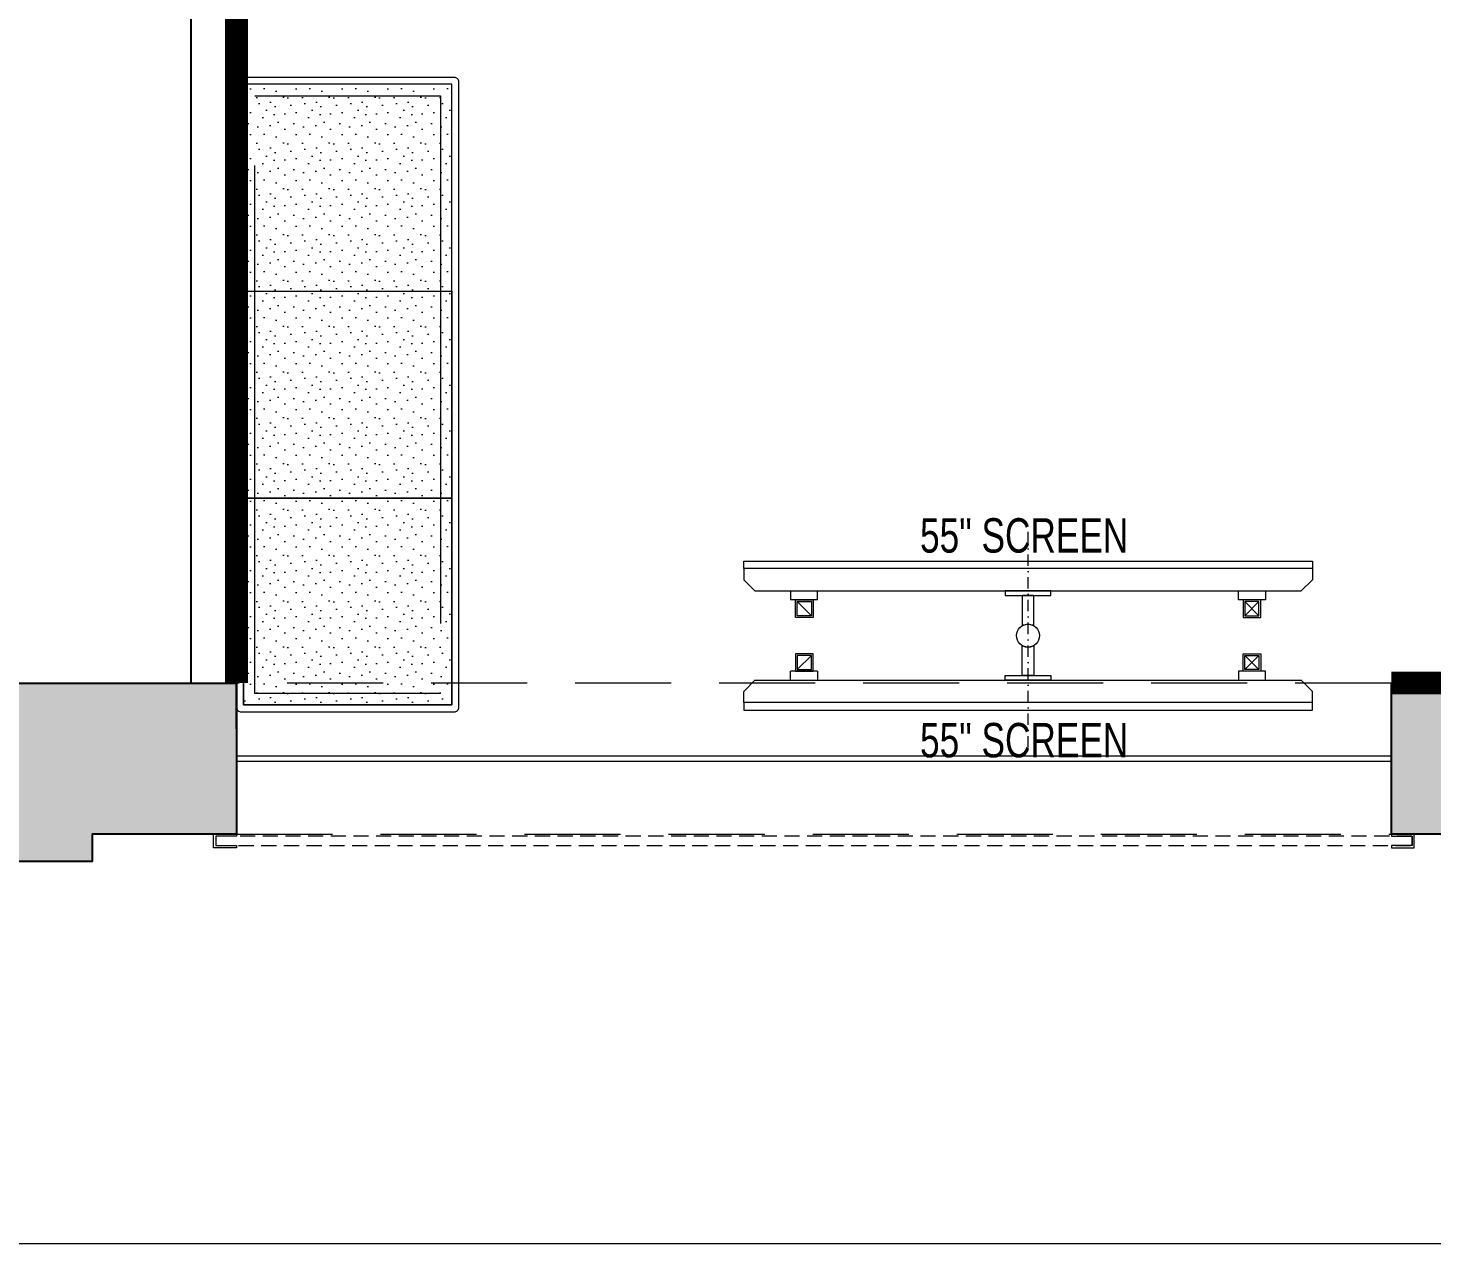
# Model space of a CAD drawing. Header units: feet. Extents: x 9180624 to 9191001, y -6881561 to -6874551.
# Drawn here: x 9184166 to 9187230, y -6881561 to -6878906 of the extents above; entities that cross this region are included whole.
import ezdxf

# ---------------------------------------------------------------- set-up
doc = ezdxf.new("R2010")
doc.units = ezdxf.units.FT
doc.header["$LTSCALE"] = 33
doc.header["$MEASUREMENT"] = 0
for name, pattern in [('ACAD_ISO03W100', [30, 12, -18]), ('DASHDOT2', [0.5, 0.25, -0.125, 0, -0.125]), ('HIDDEN', [9.525, 6.35, -3.175]), ('HIDDEN2', [4.7625, 3.175, -1.5875]), ('HIDDENX2', [0.75, 0.5, -0.25])]:
    doc.linetypes.add(name, pattern=pattern)
for name, color, linetype, lineweight in [('A-Glazing', 4, 'Continuous', 20), ('A-shutter', 8, 'Continuous', 18), ('beam', 90, 'Continuous', 9), ('column hatch', 5, 'Continuous', 0), ('LENS-HATCH', 251, 'Continuous', 5), ('LENS-PARTITION', 21, 'Continuous', 25), ('LENS-TEXT', 31, 'Continuous', 5), ('LENS_DIMENSION', 193, 'Continuous', 0), ('LK-EQPMT', 3, 'Continuous', 18), ('LK-FF&E FLOOR', 1, 'Continuous', 9), ('LK-FLUTTED FINISH', 20, 'Continuous', 30), ('LK-IT', 3, 'Continuous', 18), ('LK-MIRROR', 133, 'Continuous', 13), ('LN-ELEVATION-2', 103, 'Continuous', 20), ('LN-ELEVATION-5', 167, 'Continuous', 5), ('rolling shutter', 1, 'Continuous', 5), ('Steps', 4, 'Continuous', 9)]:
    doc.layers.add(name, color=color, linetype=linetype, lineweight=lineweight)
doc.layers.add('column', color=10, linetype='Continuous')
doc.styles.add('LK TXT', font='GILC____.TTF', dxfattribs={"height": 100})

# ---------------------------------------------------------------- blocks, each defined once
blk = doc.blocks.new('*U48')
at = {"layer": 'A-shutter', "color": 5, "ltscale": 10}
for points in [[(41036978.5, -1561539.2), (41036978.5, -1561544.2), (41036933.5, -1561544.2), (41036933.5, -1561564.2), (41036978.5, -1561564.2), (41036978.5, -1561569.2), (41036928.5, -1561569.2), (41036928.5, -1561539.2)], [(41039498.6, -1561539.2), (41039498.6, -1561544.2), (41039543.6, -1561544.2), (41039543.6, -1561564.2), (41039498.6, -1561564.2), (41039498.6, -1561569.2), (41039548.6, -1561569.2), (41039548.6, -1561539.2)]]:
    blk.add_lwpolyline(points, close=True, dxfattribs=at)
at = {"layer": 'A-shutter', "color": 5, "linetype": 'HIDDENX2', "ltscale": 2}
blk.add_lwpolyline([(41036933.5, -1561544.2), (41036933.5, -1561564.2), (41039543.6, -1561564.2), (41039543.6, -1561544.2)], close=True, dxfattribs=at)
blk = doc.blocks.new('A$Ca0c27ec0')
at = {"layer": 'column hatch'}
h = blk.add_hatch(color=251, dxfattribs=at)
h.dxf.hatch_style = 1
h.paths.add_polyline_path([(-6932, 5669.6), (-6595, 5669.6), (-6595, 7009.6), (-6932, 7009.6)])
h.paths.add_polyline_path([(-9982, 7009.6), (-10377, 7009.6), (-10377, 5719.6), (-9982, 5719.6)])
h.paths.add_polyline_path([(-9487, 1249.6), (-10377, 1249.6), (-10377, 894.6), (-9487, 894.6)])
h.paths.add_polyline_path([(-7242, 1224.6), (-6380, 1224.6), (-6380, 894.6), (-6695, 894.6), (-6695, 834.6), (-6955, 834.6), (-6955, 894.6), (-7242, 894.6)])
h.paths.add_polyline_path([(-3860, 1224.6), (-3180, 1224.6), (-3180, 894.6), (-3495, 894.6), (-3495, 819.6), (-3555, 819.6), (-3555, 894.6), (-3860, 894.6)])
h.paths.add_polyline_path([(-572, 1179.6), (0, 1179.6), (0, 839.6), (-572, 839.6)])
at = {"layer": 'beam', "linetype": 'HIDDEN'}
blk.add_lwpolyline([(-3860, 1224.6), (-6380, 1224.6), (-6380, 894.6), (-3860, 894.6)], close=True, dxfattribs=at)
at = {"layer": 'column'}
for points in [[(-7242, 1224.6), (-6380, 1224.6), (-6380, 894.6), (-6695, 894.6), (-6695, 834.6), (-6955, 834.6), (-6955, 894.6), (-7242, 894.6)], [(-3860, 1224.6), (-3180, 1224.6), (-3180, 894.6), (-3495, 894.6), (-3495, 819.6), (-3555, 819.6), (-3555, 894.6), (-3860, 894.6)]]:
    blk.add_lwpolyline(points, close=True, dxfattribs=at)
at = {"layer": 'Steps'}
blk.add_line((0, 0), (-10377, 0), dxfattribs=at)
at = {"layer": 'rolling shutter', "color": 2}
blk.add_blockref('*U48', (-41043358.5, 1562434.3), dxfattribs=at)
blk = doc.blocks.new('3 seater Bench 1385')
at = {"layer": 'LENS-HATCH', "lineweight": 0}
h = blk.add_hatch(dxfattribs=at)
h.set_pattern_fill('STIP1', color=177, scale=100, angle=270, pattern_type=2)
h.set_pattern_definition([(270, (6617025.25, -170439.11), (100, -2e-13), [0, -100]), (270, (6617009.25, -170451.11), (100, -2e-13), [0, -100]), (270, (6616985.25, -170446.11), (100, -2e-13), [0, -100]), (270, (6616962.25, -170481.11), (100, -2e-13), [0, -100]), (270, (6616998.25, -170478.11), (100, -2e-13), [0, -100]), (270, (6617022.25, -170505.11), (100, -2e-13), [0, -100]), (270, (6617029.25, -170470.11), (100, -2e-13), [0, -100]), (270, (6616988.25, -170512.11), (100, -2e-13), [0, -100]), (270, (6616956.25, -170507.11), (100, -2e-13), [0, -100]), (270, (6616941.25, -170433.11), (100, -2e-13), [0, -100]), (270, (6616961.25, -170451.11), (100, -2e-13), [0, -100]), (270, (6616942.25, -170465.11), (100, -2e-13), [0, -100]), (270, (6617006.25, -170526.11), (100, -2e-13), [0, -100]), (270, (6616981.25, -170494.11), (100, -2e-13), [0, -100]), (270, (6617014.25, -170486.11), (100, -2e-13), [0, -100]), (270, (6617005.25, -170503.11), (100, -2e-13), [0, -100]), (270, (6616978.25, -170467.11), (100, -2e-13), [0, -100]), (270, (6617032.25, -170495.11), (100, -2e-13), [0, -100]), (270, (6616973.25, -170526.11), (100, -2e-13), [0, -100]), (270, (6616943.25, -170523.11), (100, -2e-13), [0, -100])])
h.paths.add_polyline_path([(677.5, 227.5), (225.8, 227.5), (225.8, -227.5), (677.5, -227.5)])
h.paths.add_polyline_path([(-225.8, 227.5), (225.8, 227.5), (225.8, -227.5), (-225.8, -227.5)])
h.paths.add_polyline_path([(-677.5, 227.5), (-225.8, 227.5), (-225.8, -227.5), (-677.5, -227.5)])
at = {"layer": 'LN-ELEVATION-2', "ltscale": 0.5}
for points in [[(-677.5, 227.5), (-225.8, 227.5), (-225.8, -227.5), (-677.5, -227.5)], [(-225.8, 227.5), (225.8, 227.5), (225.8, -227.5), (-225.8, -227.5)], [(677.5, 227.5), (225.8, 227.5), (225.8, -227.5), (677.5, -227.5)]]:
    blk.add_lwpolyline(points, close=True, dxfattribs=at)
at = {"layer": 'LN-ELEVATION-5', "ltscale": 0.5}
blk.add_lwpolyline([(682.5, 242.5), (-682.5, 242.5, 0.414214), (-692.5, 232.5), (-692.5, -232.5, 0.414214), (-682.5, -242.5), (682.5, -242.5, 0.414214), (692.5, -232.5), (692.5, 232.5, 0.414214)], format="xyb", close=True, dxfattribs=at)
blk.add_lwpolyline([(677.5, 227.5), (-677.5, 227.5), (-677.5, -227.5), (677.5, -227.5)], close=True, dxfattribs=at)
at = {"layer": 'LN-ELEVATION-5', "linetype": 'HIDDEN2', "ltscale": 11}
blk.add_lwpolyline([(-652.5, 202.5), (652.5, 202.5), (652.5, -202.5), (-652.5, -202.5)], close=True, dxfattribs=at)
blk = doc.blocks.new('55INCH')
at = {"layer": 'LK-EQPMT', "ltscale": 12}
for p, q in [((2111558.8, 1135690.5), (2111583.2, 1135690.5)), ((2111583.2, 1135690.5), (2111607.7, 1135666)), ((2111607.7, 1134473.9), (2111607.7, 1135666)), ((2111607.7, 1135587.9), (2111627.2, 1135587.9)), ((2111627.2, 1135587.9), (2111627.2, 1135529.3)), ((2111627.2, 1135529.3), (2111607.7, 1135529.3)), ((2111627.2, 1134610.6), (2111607.7, 1134610.6)), ((2111627.2, 1134610.6), (2111627.2, 1134552)), ((2111607.7, 1134552), (2111627.2, 1134552)), ((2111558.8, 1134449.5), (2111583.2, 1134449.5)), ((2111583.2, 1134449.5), (2111607.7, 1134473.9))]:
    blk.add_line(p, q, dxfattribs=at)
at = {"layer": 'LK-EQPMT'}
for p, q in [((2111661.6, 1135543.3), (2111631, 1135573.9)), ((2111661.6, 1135573.9), (2111631, 1135543.3)), ((2111661.6, 1134597.1), (2111631, 1134566.5))]:
    blk.add_line(p, q, dxfattribs=at)
at = {"layer": 'LK-EQPMT', "ltscale": 12}
blk.add_lwpolyline([(2111542.6, 1135690.5), (2111558.8, 1135690.5), (2111558.8, 1134449.5), (2111542.6, 1134449.5)], close=True, dxfattribs=at)
at = {"layer": 'LK-EQPMT'}
for points in [[(2111627.2, 1135577.7), (2111627.2, 1135539.5), (2111665.4, 1135539.5), (2111665.4, 1135577.7)], [(2111631, 1135573.9), (2111631, 1135543.3), (2111661.6, 1135543.3), (2111661.6, 1135573.9)], [(2111627.2, 1134562.7), (2111627.2, 1134600.9), (2111665.4, 1134600.9), (2111665.4, 1134562.7)], [(2111631, 1134566.5), (2111631, 1134597.1), (2111661.6, 1134597.1), (2111661.6, 1134566.5)]]:
    blk.add_lwpolyline(points, close=True, dxfattribs=at)

msp = doc.modelspace()

# ---------------------------------------------------------------- linework, layer by layer
at = {"layer": 'A-Glazing'}
msp.add_lwpolyline([(9184621, -6880495), (9187141, -6880495), (9187141, -6880507), (9184621, -6880507)], close=True, dxfattribs=at)
at = {"layer": 'LENS-PARTITION'}
for points in [[(9184621, -6878736), (9184521, -6878736), (9184521, -6880336), (9184621, -6880336)], [(9184621, -6880336), (9184621, -6880336), (9184621, -6880436), (9184621, -6880436)]]:
    msp.add_lwpolyline(points, close=True, dxfattribs=at)
at = {"layer": 'LK-FLUTTED FINISH', "linetype": 'ACAD_ISO03W100', "ltscale": 0.05, "const_width": 50}
msp.add_lwpolyline([(9184621, -6880336), (9184621, -6878736), (9184406, -6878736), (9184406, -6876661)], dxfattribs=at)
at = {"layer": 'LK-IT', "color": 1, "linetype": 'DASHDOT2', "ltscale": 3}
msp.add_line((9186348.1, -6880477), (9186348.1, -6879988), dxfattribs=at)
at = {"layer": 'LK-IT'}
for points in [[(9186398.1, -6880135.1), (9186298.1, -6880135.1), (9186298.1, -6880145.1), (9186398.1, -6880145.1)], [(9186398.1, -6880329.9), (9186298.1, -6880329.9), (9186298.1, -6880319.9), (9186398.1, -6880319.9)]]:
    msp.add_lwpolyline(points, close=True, dxfattribs=at)
for points in [[(9186360.6, -6880210.8), (9186360.6, -6880145.1), (9186335.6, -6880145.1), (9186335.6, -6880210.8, -0.267949), (9186360.6, -6880210.8, 1)], [(9186360.6, -6880254.2), (9186360.6, -6880319.9), (9186335.6, -6880319.9), (9186335.6, -6880254.2, 0.267949), (9186360.6, -6880254.2, -1)]]:
    msp.add_lwpolyline(points, format="xyb", dxfattribs=at)
at = {"layer": 'LK-IT', "color": 1}
msp.add_circle((9186348.1, -6880232.5), 25, dxfattribs=at)
at = {"layer": 'LK-MIRROR', "linetype": 'ACAD_ISO03W100', "ltscale": 0.05, "const_width": 50}
msp.add_lwpolyline([(9187821, -6880336), (9187141, -6880336)], dxfattribs=at)

# ---------------------------------------------------------------- block references
at = {"layer": 'LENS_DIMENSION'}
msp.add_blockref('A$Ca0c27ec0', (9191001, -6881560.6), dxfattribs=at)
at = {"layer": 'LK-FF&E FLOOR', "rotation": 90}
msp.add_blockref('3 seater Bench 1385', (9184863.5, -6879706.4), dxfattribs=at)
at = {"layer": 'LK-IT', "rotation": 270}
msp.add_blockref('55INCH', (8051278.2, -4768527.4), dxfattribs=at)
at = {"layer": 'LK-IT', "xscale": -1, "rotation": 270}
msp.add_blockref('55INCH', (8051278.2, -8991937.6), dxfattribs=at)

# ---------------------------------------------------------------- texts
at = {"layer": 'LENS-TEXT', "color": 0, "linetype": 'Continuous', "ltscale": 3, "char_height": 75, "width": 783.964, "attachment_point": 5, "style": 'LK TXT'}
for insert in [(9186339.7, -6880014.3), (9186339.7, -6880461.3)]:
    msp.add_mtext('\\pt225;55" SCREEN', dxfattribs=dict(at, insert=insert))

doc.saveas('drawing.dxf')
